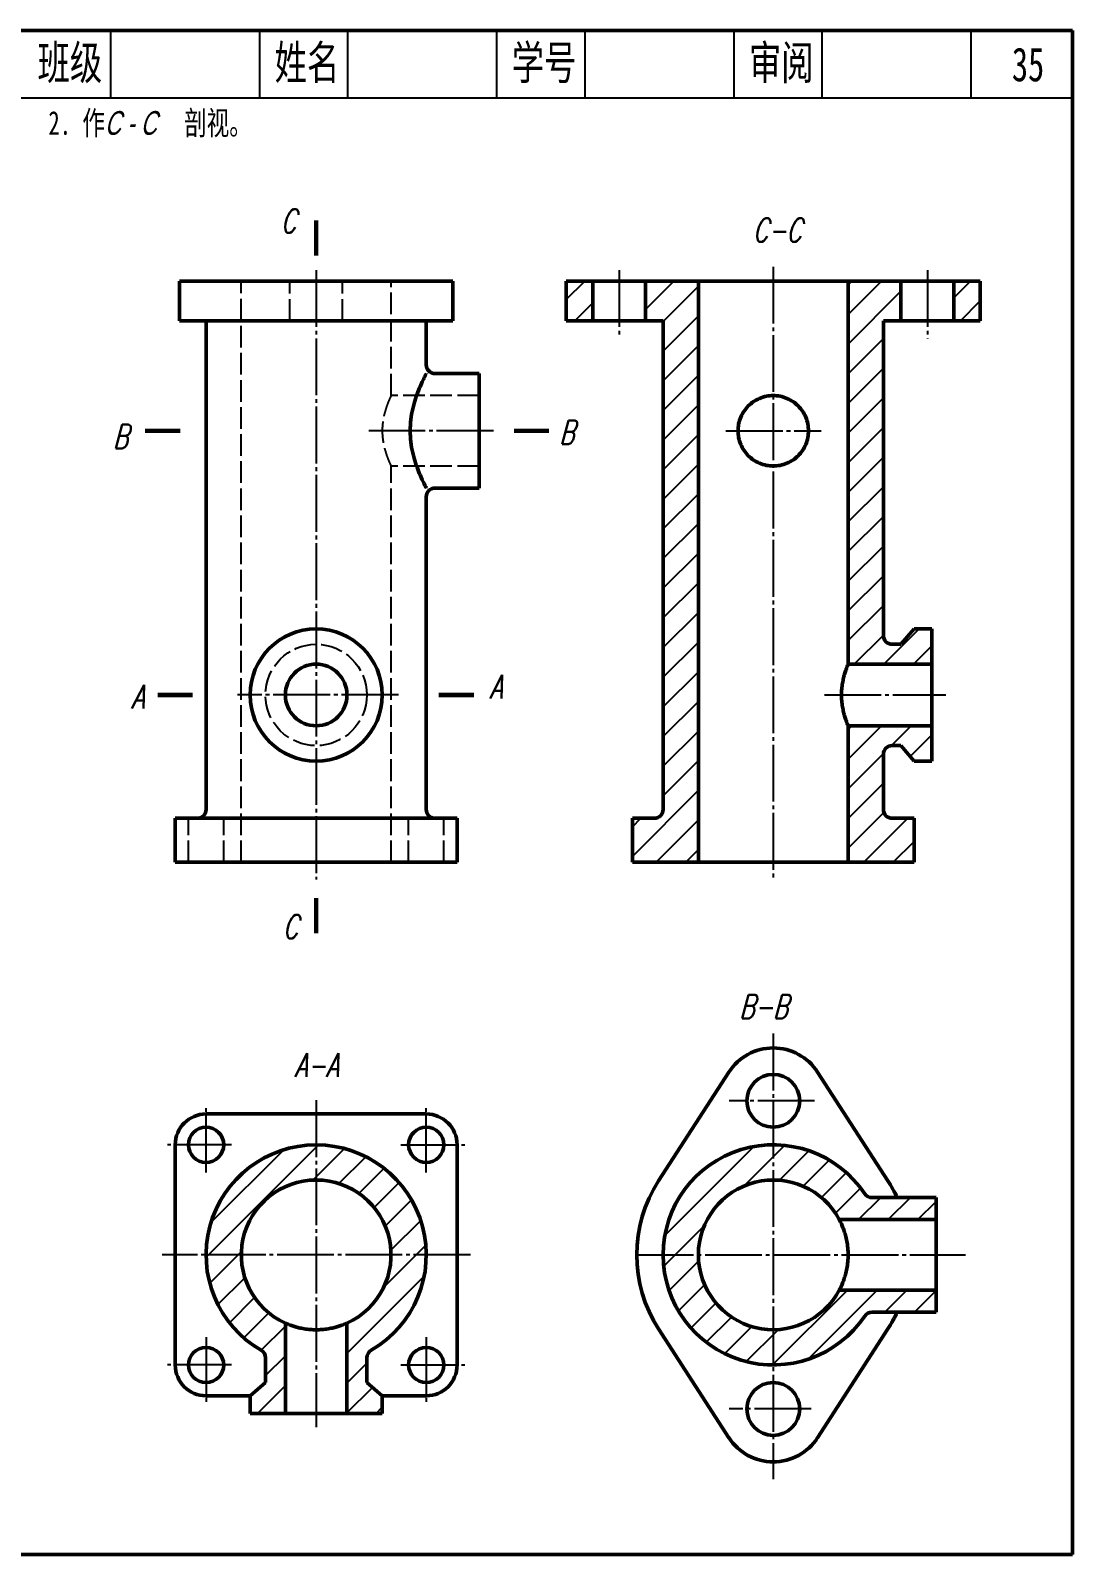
# Model space of a CAD drawing. Header units: millimetres. Extents: x -334 to 3025, y 133 to 867.
# Drawn here: x 1183.2 to 1337.1, y 356.2 to 581.2 of the extents above; entities that cross this region are included whole.
import ezdxf

# ---------------------------------------------------------------- set-up
doc = ezdxf.new("R2010")
doc.units = ezdxf.units.MM
doc.header["$LTSCALE"] = 0.8
doc.linetypes.add('myCENTER', pattern=[18, 15, -1, 1, -1])
doc.linetypes.add('myHIDDEN', pattern=[5, 4, -1])
for name, color, linetype, lineweight in [('中心线', 7, 'myCENTER', 25), ('剖面线', 7, 'Continuous', 25), ('标注', 7, 'Continuous', 25), ('标题文字', 7, 'Continuous', 25), ('答案中心线', 1, 'myCENTER', 25), ('答案剖面线', 1, 'Continuous', 25), ('答案粗实线', 1, 'Continuous', 50), ('粗实线', 7, 'Continuous', 50), ('细实线', 7, 'Continuous', 25), ('虚线', 7, 'myHIDDEN', 25)]:
    doc.layers.add(name, color=color, linetype=linetype, lineweight=lineweight)
doc.styles.add('字母标注-2.5号', font='txt.shx', dxfattribs={"width": 0.7, "oblique": 15, "height": 2.5})
doc.styles.add('标题字母', font='', dxfattribs={"width": 0.7, "oblique": 15, "height": 5})
doc.styles.add('标题汉字1-5号', font='SimSun.ttf', dxfattribs={"width": 0.7, "height": 5})
doc.styles.add('标题汉字2-3.5号', font='SimSun.ttf', dxfattribs={"width": 0.7, "height": 3.5})
doc.styles.get('标题字母').set_extended_font_data('FZFangSong-Z02')

msp = doc.modelspace()

# ---------------------------------------------------------------- hatches: boundary and pattern name
at = {"layer": '剖面线'}
h = msp.add_hatch(dxfattribs=at)
h.set_pattern_fill('ANSI31', color=256, scale=0.975, style=0)
h.set_pattern_definition([(45, (1179.661, 361.887), (-2.18894, 2.18894), [])])
h.paths.add_polyline_path([(1229.96, 390.41), (1229.96, 377.08), (1235.16, 377.08), (1235.16, 379.68), (1232.89, 381.63), (1232.89, 385.28, -0.267949), (1233.54, 386.4, 3.732051), (1217.29, 386.4, -0.267949), (1217.94, 385.28), (1217.94, 381.63), (1215.66, 379.68), (1215.66, 377.08), (1220.86, 377.08), (1220.86, 390.41, -4.641705)])
h = msp.add_hatch(dxfattribs=at)
h.set_pattern_fill('ANSI31', color=256, scale=0.975, style=0)
h.set_pattern_definition([(45, (1183.9525, 358.5692), (-2.18894, 2.18894), [])])
h.paths.add_polyline_path([(1302.63, 405.68), (1316.93, 405.68), (1316.93, 408.93), (1307.47, 408.93, -0.250492), (1306.39, 409.51, 3.296663), (1306.39, 391.45, -0.250492), (1307.47, 392.03), (1316.93, 392.03), (1316.93, 395.28), (1302.63, 395.28, -4)])
at = {"layer": '答案剖面线'}
h = msp.add_hatch(dxfattribs=at)
h.set_pattern_fill('ANSI31', color=256, scale=0.975, style=0)
h.set_pattern_definition([(45, (1183.9525, 366.811), (-2.188937, 2.188937), [])])
h.paths.add_polyline_path([(1266.23, 544.24), (1262.33, 544.24), (1262.33, 538.39), (1266.23, 538.39)])
h.paths.add_polyline_path([(1274.03, 544.24), (1274.03, 538.39), (1276.63, 538.39), (1276.63, 466.24, -0.414214), (1275.33, 464.94), (1272.08, 464.94), (1272.08, 458.44), (1281.83, 458.44), (1281.83, 544.24)])
h.paths.add_polyline_path([(1303.93, 544.24), (1303.93, 487.69), (1316.28, 487.69), (1316.28, 492.89), (1313.68, 492.89), (1311.73, 490.62), (1310.43, 490.62, -0.414214), (1309.13, 491.92), (1309.13, 538.39), (1311.73, 538.39), (1311.73, 544.24)])
h.paths.add_polyline_path([(1319.53, 538.39), (1323.43, 538.39), (1323.43, 544.24), (1319.53, 544.24)])
h.paths.add_polyline_path([(1316.28, 478.59), (1303.93, 478.59), (1303.93, 458.44), (1313.68, 458.44), (1313.68, 464.94), (1310.43, 464.94, -0.414214), (1309.13, 466.24), (1309.13, 474.37, -0.414214), (1310.43, 475.67), (1311.73, 475.67), (1313.68, 473.39), (1316.28, 473.39)])

# ---------------------------------------------------------------- linework, layer by layer
at = {"layer": '中心线', "ltscale": 0.7}
for p, q in [((1225.41, 545.87), (1225.41, 455.92)), ((1292.88, 546.36), (1292.88, 455.92)), ((1251.59, 522.14), (1233.19, 522.14)), ((1285.9, 522.14), (1299.95, 522.14)), ((1237.55, 483.14), (1213.82, 483.14)), ((1292.88, 433.17), (1292.88, 367.39)), ((1225.41, 423.33), (1225.41, 375.06)), ((1298.98, 423.23), (1286.39, 423.23)), ((1209.16, 412.63), (1209.16, 422.5)), ((1241.66, 412.63), (1241.66, 422.5)), ((1212.92, 416.73), (1203.46, 416.73)), ((1237.9, 416.73), (1247.36, 416.73)), ((1248.2, 400.48), (1202.68, 400.48)), ((1272.73, 400.48), (1321.25, 400.48)), ((1209.16, 388.32), (1209.16, 378.46)), ((1241.66, 388.32), (1241.66, 378.46)), ((1212.92, 384.23), (1203.46, 384.23)), ((1237.9, 384.23), (1247.36, 384.23)), ((1298.49, 377.73), (1286.39, 377.73))]:
    msp.add_line(p, q, dxfattribs=at)
at = {"layer": '标注'}
for points in [[(1225.41, 548.02, 0.65, 0.65, 0), (1225.41, 553.22, 0, 0, 0), (1229.31, 553.22, 1.04, 0, 0), (1233.86, 553.22, 0, 0, 0)], [(1205.34, 522.14, 0.65, 0.65, 0), (1200.14, 522.14, 0, 0, 0), (1200.14, 526.04, 1.04, 0, 0), (1200.14, 530.59, 0, 0, 0)], [(1254.6, 522.14, 0.65, 0.65, 0), (1259.8, 522.14, 0, 0, 0), (1259.8, 526.04, 1.04, 0, 0), (1259.8, 530.59, 0, 0, 0)], [(1207.2, 483.14, 0.65, 0.65, 0), (1202, 483.14, 0, 0, 0), (1202, 479.24, 1.04, 0, 0), (1202, 474.69, 0, 0, 0)], [(1243.49, 483.14, 0.65, 0.65, 0), (1248.69, 483.14, 0, 0, 0), (1248.69, 479.24, 1.04, 0, 0), (1248.69, 474.69, 0, 0, 0)], [(1225.41, 453.16, 0.65, 0.65, 0), (1225.41, 447.96, 0, 0, 0), (1229.31, 447.96, 1.04, 0, 0), (1233.86, 447.96, 0, 0, 0)]]:
    msp.add_lwpolyline(points, format="xyseb", dxfattribs=at)
at = {"layer": '答案中心线', "ltscale": 0.7}
for p, q in [((1270.13, 545.87), (1270.13, 536.2)), ((1315.63, 545.87), (1315.63, 535.72)), ((1300.43, 483.14), (1318.35, 483.14))]:
    msp.add_line(p, q, dxfattribs=at)
at = {"layer": '答案粗实线', "extrusion": (2.22045e-16, 1, -4.93038e-32)}
for p, q in [((1266.23, 544.24), (1262.33, 544.24)), ((1262.33, 544.24), (1262.33, 538.39)), ((1266.23, 544.24), (1274.03, 544.24)), ((1266.23, 538.39), (1266.23, 544.24)), ((1281.83, 544.24), (1274.03, 544.24)), ((1274.03, 544.24), (1274.03, 538.39)), ((1281.83, 544.24), (1303.93, 544.24)), ((1281.83, 458.44), (1281.83, 544.24)), ((1303.93, 544.24), (1303.93, 487.69)), ((1311.73, 544.24), (1303.93, 544.24)), ((1311.73, 544.24), (1319.53, 544.24)), ((1311.73, 538.39), (1311.73, 544.24)), ((1319.53, 544.24), (1319.53, 538.39)), ((1323.43, 544.24), (1319.53, 544.24)), ((1323.43, 538.39), (1323.43, 544.24)), ((1262.33, 538.39), (1266.23, 538.39)), ((1274.03, 538.39), (1266.23, 538.39)), ((1274.03, 538.39), (1276.63, 538.39)), ((1276.63, 538.39), (1276.63, 466.24)), ((1309.13, 538.39), (1311.73, 538.39)), ((1309.13, 491.92), (1309.13, 538.39)), ((1319.53, 538.39), (1311.73, 538.39)), ((1319.53, 538.39), (1323.43, 538.39)), ((1313.68, 492.89), (1311.73, 490.62)), ((1316.28, 492.89), (1313.68, 492.89)), ((1316.28, 487.69), (1316.28, 492.89)), ((1311.73, 490.62), (1310.43, 490.62)), ((1303.93, 487.69), (1316.28, 487.69)), ((1316.28, 487.69), (1316.28, 478.59)), ((1303.93, 478.59), (1303.93, 458.44)), ((1316.28, 478.59), (1303.93, 478.59)), ((1316.28, 473.39), (1316.28, 478.59)), ((1310.43, 475.67), (1311.73, 475.67)), ((1311.73, 475.67), (1313.68, 473.39)), ((1309.13, 466.24), (1309.13, 474.37)), ((1313.68, 473.39), (1316.28, 473.39)), ((1272.08, 464.94), (1272.08, 458.44)), ((1275.33, 464.94), (1272.08, 464.94)), ((1313.68, 464.94), (1310.43, 464.94)), ((1313.68, 458.44), (1313.68, 464.94)), ((1272.08, 458.44), (1281.83, 458.44)), ((1303.93, 458.44), (1281.83, 458.44)), ((1303.93, 458.44), (1313.68, 458.44))]:
    msp.add_line(p, q, dxfattribs=at)
at = {"layer": '答案粗实线'}
for centre, start, end in [((1310.43, 491.92), 180, 270), ((1310.43, 474.37), 90, 180), ((1275.33, 466.24), 270, 0), ((1310.43, 466.24), 180, 270)]:
    msp.add_arc(centre, 1.3, start, end, dxfattribs=at)
for points, knots in [([(1287.68, 522.14), (1287.68, 522.47), (1287.71, 522.81), (1287.84, 523.49), (1287.95, 523.83), (1288.21, 524.46), (1288.38, 524.77), (1288.76, 525.33), (1288.97, 525.59), (1289.43, 526.04), (1289.69, 526.26), (1290.25, 526.64), (1290.55, 526.8), (1291.19, 527.07), (1291.53, 527.17), (1292.2, 527.31), (1292.55, 527.34), (1293.21, 527.34), (1293.55, 527.31), (1294.23, 527.17), (1294.56, 527.07), (1295.2, 526.8), (1295.51, 526.64), (1296.07, 526.26), (1296.33, 526.04), (1296.78, 525.59), (1297, 525.33), (1297.38, 524.77), (1297.54, 524.46), (1297.81, 523.83), (1297.91, 523.49), (1298.04, 522.81), (1298.08, 522.47), (1298.08, 521.81), (1298.04, 521.47), (1297.91, 520.79), (1297.81, 520.46), (1297.54, 519.82), (1297.38, 519.51), (1297, 518.95), (1296.78, 518.69), (1296.33, 518.24), (1296.07, 518.02), (1295.51, 517.64), (1295.2, 517.48), (1294.56, 517.21), (1294.23, 517.11), (1293.55, 516.97), (1293.21, 516.94), (1292.55, 516.94), (1292.2, 516.97), (1291.53, 517.11), (1291.19, 517.21), (1290.55, 517.48), (1290.25, 517.64), (1289.69, 518.02), (1289.43, 518.24), (1288.97, 518.69), (1288.76, 518.95), (1288.38, 519.51), (1288.21, 519.82), (1287.95, 520.46), (1287.84, 520.79), (1287.71, 521.47), (1287.68, 521.81), (1287.68, 522.14)], [0, 0, 0, 0, 0.767584, 0.767584, 1.535167, 1.535167, 2.302751, 2.302751, 3.070334, 3.070334, 3.836328, 3.836328, 4.602322, 4.602322, 5.368315, 5.368315, 6.134309, 6.134309, 6.900303, 6.900303, 7.666296, 7.666296, 8.43229, 8.43229, 9.198284, 9.198284, 9.965867, 9.965867, 10.733451, 10.733451, 11.501035, 11.501035, 12.268618, 12.268618, 13.036202, 13.036202, 13.803785, 13.803785, 14.571369, 14.571369, 15.338953, 15.338953, 16.104946, 16.104946, 16.87094, 16.87094, 17.636934, 17.636934, 18.402927, 18.402927, 19.168921, 19.168921, 19.934915, 19.934915, 20.700908, 20.700908, 21.466902, 21.466902, 22.234486, 22.234486, 23.002069, 23.002069, 23.769653, 23.769653, 24.537237, 24.537237, 24.537237, 24.537237]), ([(1303.93, 487.69), (1303.93, 487.69), (1303.92, 487.66), (1303.87, 487.55), (1303.83, 487.46), (1303.74, 487.22), (1303.69, 487.08), (1303.57, 486.75), (1303.51, 486.56), (1303.39, 486.16), (1303.32, 485.93), (1303.2, 485.44), (1303.15, 485.17), (1303.05, 484.61), (1303.01, 484.32), (1302.96, 483.73), (1302.95, 483.43), (1302.95, 483.14)], [16.030159, 16.030159, 16.030159, 16.030159, 16.697699, 16.697699, 17.365239, 17.365239, 18.032779, 18.032779, 18.700319, 18.700319, 19.368625, 19.368625, 20.036932, 20.036932, 20.705239, 20.705239, 21.373546, 21.373546, 21.373546, 21.373546]), ([(1302.95, 483.14), (1302.95, 482.85), (1302.96, 482.55), (1303.01, 481.96), (1303.05, 481.67), (1303.15, 481.11), (1303.2, 480.84), (1303.32, 480.35), (1303.39, 480.12), (1303.51, 479.72), (1303.57, 479.53), (1303.69, 479.2), (1303.74, 479.06), (1303.83, 478.82), (1303.87, 478.74), (1303.92, 478.62), (1303.93, 478.59), (1303.93, 478.59)], [0, 0, 0, 0, 0.668307, 0.668307, 1.336614, 1.336614, 2.00492, 2.00492, 2.673227, 2.673227, 3.340767, 3.340767, 4.008307, 4.008307, 4.675847, 4.675847, 5.343386, 5.343386, 5.343386, 5.343386])]:
    msp.add_open_spline(points, degree=3, knots=knots, dxfattribs=at)
at = {"layer": '粗实线'}
for p, q in [((1337.05, 581.24), (1027.05, 581.24)), ((1337.05, 356.24), (1337.05, 581.24)), ((1275.95, 411.42), (1286.33, 427.46)), ((1299.43, 427.46), (1309.8, 411.42)), ((1209.16, 421.28), (1241.66, 421.28)), ((1204.61, 384.23), (1204.61, 416.73)), ((1246.21, 416.73), (1246.21, 384.23)), ((1316.93, 408.93), (1307.47, 408.93)), ((1316.93, 405.68), (1316.93, 408.93)), ((1302.63, 405.68), (1316.93, 405.68)), ((1316.93, 405.68), (1316.93, 395.28)), ((1316.93, 395.28), (1302.63, 395.28)), ((1316.93, 392.03), (1316.93, 395.28)), ((1307.47, 392.03), (1316.93, 392.03)), ((1220.86, 377.08), (1220.86, 390.41)), ((1229.96, 390.41), (1229.96, 377.08)), ((1286.33, 373.49), (1275.95, 389.54)), ((1309.8, 389.54), (1299.43, 373.49)), ((1217.94, 385.28), (1217.94, 381.63)), ((1232.89, 381.63), (1232.89, 385.28)), ((1217.94, 381.63), (1215.66, 379.68)), ((1235.16, 379.68), (1232.89, 381.63)), ((1215.66, 379.68), (1209.16, 379.68)), ((1215.66, 379.68), (1215.66, 377.08)), ((1241.66, 379.68), (1235.16, 379.68)), ((1235.16, 377.08), (1235.16, 379.68)), ((1215.66, 377.08), (1220.86, 377.08)), ((1229.96, 377.08), (1220.86, 377.08)), ((1229.96, 377.08), (1235.16, 377.08)), ((1027.05, 356.24), (1337.05, 356.24))]:
    msp.add_line(p, q, dxfattribs=at)
at = {"layer": '粗实线', "extrusion": (0, 1, 2.22045e-16)}
for p, q in [((1208.49, 544.24), (1205.26, 544.24)), ((1205.26, 538.39), (1205.26, 544.24)), ((1218.86, 544.24), (1208.49, 544.24)), ((1231.96, 544.24), (1218.86, 544.24)), ((1242.33, 544.24), (1231.96, 544.24)), ((1245.56, 544.24), (1242.33, 544.24)), ((1245.56, 538.39), (1245.56, 544.24)), ((1205.26, 538.39), (1208.49, 538.39)), ((1208.49, 538.39), (1218.86, 538.39)), ((1209.16, 466.24), (1209.16, 538.39)), ((1218.86, 538.39), (1231.96, 538.39)), ((1231.96, 538.39), (1242.33, 538.39)), ((1241.66, 531.89), (1241.66, 538.39)), ((1242.33, 538.39), (1245.56, 538.39)), ((1249.46, 530.59), (1242.96, 530.59)), ((1249.46, 530.59), (1249.46, 522.14)), ((1249.46, 522.14), (1249.46, 513.69)), ((1249.46, 513.69), (1242.96, 513.69)), ((1241.66, 466.24), (1241.66, 512.39)), ((1204.61, 458.44), (1204.61, 464.94)), ((1207.86, 464.94), (1204.61, 464.94)), ((1242.96, 464.94), (1207.86, 464.94)), ((1246.21, 464.94), (1242.96, 464.94)), ((1246.21, 458.44), (1246.21, 464.94)), ((1204.61, 458.44), (1209.16, 458.44)), ((1209.16, 458.44), (1241.66, 458.44)), ((1241.66, 458.44), (1246.21, 458.44))]:
    msp.add_line(p, q, dxfattribs=at)
at = {"layer": '粗实线'}
for centre, radius in [((1225.41, 483.14), 9.75), ((1225.41, 483.14), 4.55), ((1292.88, 423.23), 3.9), ((1209.16, 416.73), 2.6), ((1241.66, 416.73), 2.6), ((1209.16, 384.23), 2.6), ((1241.66, 384.23), 2.6), ((1292.88, 377.73), 3.9)]:
    msp.add_circle(centre, radius, dxfattribs=at)
for centre, radius, start, end in [((1242.96, 531.89), 1.3, 180, 270), ((1242.96, 512.39), 1.3, 90, 180), ((1207.86, 466.24), 1.3, 270, 0), ((1242.96, 466.24), 1.3, 180, 270), ((1292.88, 423.23), 7.8, 32.8783, 147.1217), ((1209.16, 416.73), 4.55, 90, 180), ((1241.66, 416.73), 4.55, 0, 90), ((1225.41, 400.48), 16.25, 300, 240), ((1292.88, 400.48), 16.25, 33.749, 326.251), ((1225.41, 400.48), 11.05, 294.3157, 245.6843), ((1292.88, 400.48), 20.15, 147.1217, 212.8783), ((1292.88, 400.48), 11.05, 28.0725, 331.9275), ((1307.47, 410.23), 1.3, 213.749, 270), ((1292.88, 400.48), 20.15, 24.7939, 32.8783), ((1307.47, 390.73), 1.3, 90, 146.251), ((1292.88, 400.48), 20.15, 327.1217, 335.2061), ((1216.64, 385.28), 1.3, 0, 60), ((1234.19, 385.28), 1.3, 120, 180), ((1209.16, 384.23), 4.55, 180, 270), ((1241.66, 384.23), 4.55, 270, 0), ((1292.88, 377.73), 7.8, 212.8783, 327.1217)]:
    msp.add_arc(centre, radius, start, end, dxfattribs=at)
for points, knots in [([(1239.29, 522.14), (1239.29, 522.68), (1239.32, 523.24), (1239.45, 524.34), (1239.55, 524.88), (1239.79, 525.92), (1239.93, 526.42), (1240.22, 527.33), (1240.38, 527.75), (1240.67, 528.48), (1240.82, 528.83), (1241.09, 529.45), (1241.22, 529.72), (1241.44, 530.15), (1241.52, 530.32), (1241.63, 530.54), (1241.66, 530.59), (1241.66, 530.59)], [0, 0, 0, 0, 1.253704, 1.253704, 2.507408, 2.507408, 3.761111, 3.761111, 5.014815, 5.014815, 6.264426, 6.264426, 7.514036, 7.514036, 8.763647, 8.763647, 10.013257, 10.013257, 10.013257, 10.013257]), ([(1241.66, 513.69), (1241.66, 513.69), (1241.63, 513.74), (1241.52, 513.96), (1241.44, 514.13), (1241.22, 514.56), (1241.09, 514.83), (1240.82, 515.45), (1240.67, 515.8), (1240.38, 516.54), (1240.22, 516.95), (1239.93, 517.86), (1239.79, 518.36), (1239.55, 519.4), (1239.45, 519.94), (1239.32, 521.04), (1239.29, 521.6), (1239.29, 522.14)], [30.039772, 30.039772, 30.039772, 30.039772, 31.289383, 31.289383, 32.538994, 32.538994, 33.788604, 33.788604, 35.038215, 35.038215, 36.291918, 36.291918, 37.545622, 37.545622, 38.799326, 38.799326, 40.05303, 40.05303, 40.05303, 40.05303]), ([(1302.63, 395.28), (1302.63, 395.28), (1302.64, 395.31), (1302.71, 395.44), (1302.77, 395.55), (1302.9, 395.81), (1302.97, 395.98), (1303.13, 396.36), (1303.22, 396.57), (1303.38, 397.03), (1303.46, 397.29), (1303.61, 397.85), (1303.68, 398.15), (1303.8, 398.79), (1303.85, 399.13), (1303.91, 399.8), (1303.93, 400.15), (1303.93, 400.81), (1303.91, 401.15), (1303.85, 401.83), (1303.8, 402.16), (1303.68, 402.8), (1303.61, 403.11), (1303.46, 403.67), (1303.38, 403.93), (1303.22, 404.38), (1303.13, 404.6), (1302.97, 404.98), (1302.9, 405.14), (1302.77, 405.41), (1302.71, 405.51), (1302.64, 405.64), (1302.63, 405.68), (1302.63, 405.68)], [0, 0, 0, 0, 0.767584, 0.767584, 1.535167, 1.535167, 2.302751, 2.302751, 3.070334, 3.070334, 3.836328, 3.836328, 4.602322, 4.602322, 5.368315, 5.368315, 6.134309, 6.134309, 6.900303, 6.900303, 7.666296, 7.666296, 8.43229, 8.43229, 9.198284, 9.198284, 9.965867, 9.965867, 10.733451, 10.733451, 11.501035, 11.501035, 12.268618, 12.268618, 12.268618, 12.268618]), ([(1229.96, 390.41), (1229.96, 390.41), (1229.93, 390.39), (1229.82, 390.34), (1229.73, 390.3), (1229.49, 390.21), (1229.35, 390.15), (1229.02, 390.03), (1228.83, 389.97), (1228.43, 389.85), (1228.2, 389.78), (1227.71, 389.67), (1227.44, 389.61), (1226.88, 389.52), (1226.59, 389.49), (1226, 389.44), (1225.7, 389.43), (1225.12, 389.43), (1224.82, 389.44), (1224.23, 389.49), (1223.94, 389.52), (1223.38, 389.61), (1223.11, 389.67), (1222.62, 389.78), (1222.39, 389.85), (1221.99, 389.97), (1221.8, 390.03), (1221.47, 390.15), (1221.33, 390.21), (1221.09, 390.3), (1221.01, 390.34), (1220.89, 390.39), (1220.86, 390.41), (1220.86, 390.41)], [0, 0, 0, 0, 0.668307, 0.668307, 1.336614, 1.336614, 2.00492, 2.00492, 2.673227, 2.673227, 3.340767, 3.340767, 4.008307, 4.008307, 4.675847, 4.675847, 5.343386, 5.343386, 6.010926, 6.010926, 6.678466, 6.678466, 7.346006, 7.346006, 8.013546, 8.013546, 8.681853, 8.681853, 9.350159, 9.350159, 10.018466, 10.018466, 10.686773, 10.686773, 10.686773, 10.686773])]:
    msp.add_open_spline(points, degree=3, knots=knots, dxfattribs=at)
at = {"layer": '细实线'}
for p, q in [((1195.05, 581.24), (1195.05, 571.24)), ((1217.05, 581.24), (1217.05, 571.24)), ((1230.05, 581.24), (1230.05, 571.24)), ((1252.05, 581.24), (1252.05, 571.24)), ((1265.05, 581.24), (1265.05, 571.24)), ((1287.05, 581.24), (1287.05, 571.24)), ((1300.05, 581.24), (1300.05, 571.24)), ((1322.05, 581.24), (1322.05, 571.24)), ((1337.05, 571.24), (1027.05, 571.24))]:
    msp.add_line(p, q, dxfattribs=at)
at = {"layer": '虚线', "extrusion": (0, 1, 2.22045e-16)}
for p, q in [((1214.36, 458.44), (1214.36, 544.24)), ((1221.51, 538.39), (1221.51, 544.24)), ((1229.31, 538.39), (1229.31, 544.24)), ((1236.46, 527.34), (1236.46, 544.24)), ((1249.46, 527.34), (1236.46, 527.34)), ((1249.46, 516.94), (1236.46, 516.94)), ((1236.46, 458.44), (1236.46, 516.94)), ((1206.56, 458.44), (1206.56, 464.94)), ((1211.76, 458.44), (1211.76, 464.94)), ((1239.06, 458.44), (1239.06, 464.94)), ((1244.26, 458.44), (1244.26, 464.94))]:
    msp.add_line(p, q, dxfattribs=at)
at = {"layer": '虚线'}
msp.add_circle((1225.41, 483.14), 7.48, dxfattribs=at)
msp.add_open_spline([(1236.46, 527.34), (1236.46, 527.34), (1236.45, 527.31), (1236.38, 527.17), (1236.34, 527.07), (1236.22, 526.8), (1236.15, 526.64), (1235.99, 526.26), (1235.91, 526.04), (1235.75, 525.59), (1235.67, 525.33), (1235.51, 524.77), (1235.43, 524.46), (1235.3, 523.83), (1235.25, 523.49), (1235.18, 522.81), (1235.16, 522.47), (1235.16, 521.81), (1235.18, 521.47), (1235.25, 520.79), (1235.3, 520.46), (1235.43, 519.82), (1235.51, 519.51), (1235.67, 518.95), (1235.75, 518.69), (1235.91, 518.24), (1235.99, 518.02), (1236.15, 517.64), (1236.22, 517.48), (1236.34, 517.21), (1236.38, 517.11), (1236.45, 516.97), (1236.46, 516.94), (1236.46, 516.94)], degree=3, knots=[6.134309, 6.134309, 6.134309, 6.134309, 6.900303, 6.900303, 7.666296, 7.666296, 8.43229, 8.43229, 9.198284, 9.198284, 9.965867, 9.965867, 10.733451, 10.733451, 11.501035, 11.501035, 12.268618, 12.268618, 13.036202, 13.036202, 13.803785, 13.803785, 14.571369, 14.571369, 15.338953, 15.338953, 16.104946, 16.104946, 16.87094, 16.87094, 17.636934, 17.636934, 18.402927, 18.402927, 18.402927, 18.402927], dxfattribs=at)

# ---------------------------------------------------------------- texts
at = {"layer": '标注', "style": '字母标注-2.5号', "oblique": 15, "width": 0.7}
for s, p in [('C', (1220.2, 551.36)), ('C-C', (1289.88, 550.03)), ('B', (1195.42, 519.55)), ('B', (1261.29, 520.16)), ('A', (1250.99, 482.61)), ('A', (1198.12, 481.16)), ('C', (1220.5, 447.18)), ('B-B', (1287.89, 435.39)), ('A-A', (1222.21, 426.75))]:
    msp.add_text(s, height=3.5, dxfattribs=at).set_placement(p)
at = {"layer": '标题文字', "width": 0.7}
for s, height, style, p in [('班级', 5, '标题汉字1-5号', (1184.28, 574.01)), ('姓名', 5, '标题汉字1-5号', (1219.28, 574.01)), ('学号', 5, '标题汉字1-5号', (1254.28, 574.01)), ('审阅', 5, '标题汉字1-5号', (1289.28, 574.01)), ('35', 5, '标题汉字1-5号', (1328.11, 573.74)), ('2. 作       剖视。', 3.5, '标题汉字2-3.5号', (1185.89, 565.84))]:
    msp.add_text(s, height=height, dxfattribs=dict(at, style=style)).set_placement(p)
at = {"layer": '标题文字', "style": '标题字母', "oblique": 15, "width": 0.7}
msp.add_text('C - C', height=3.5, dxfattribs=at).set_placement((1194.18, 565.84))

doc.saveas('drawing.dxf')
